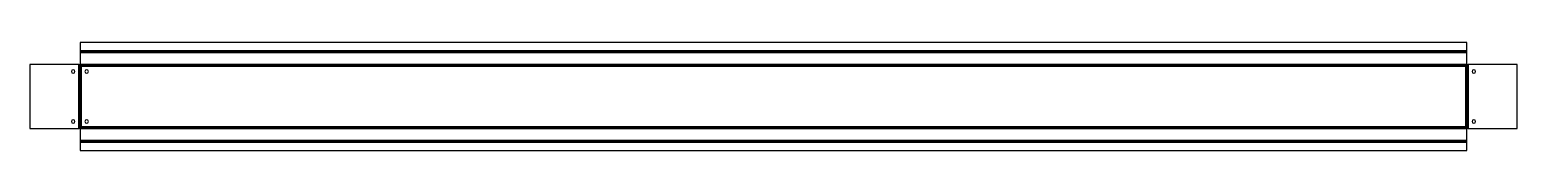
# Model space of a CAD drawing. Header units: millimetres. Extents: x -49 to 1406, y 0 to 106.
import ezdxf

# ---------------------------------------------------------------- set-up
doc = ezdxf.new("R2010")
doc.units = ezdxf.units.MM

msp = doc.modelspace()

# ---------------------------------------------------------------- linework, layer by layer
at = {"layer": 'BEND'}
for p, q in [((1356.8, 96.9), (0, 96.9)), ((-0.2, 83.5), (-0.2, 22.5)), ((1356.3, 83.7), (0.4, 83.7)), ((1357, 22.5), (1357, 83.5)), ((0.4, 22.4), (1356.3, 22.4)), ((0, 9.1), (1356.8, 9.1))]:
    msp.add_line(p, q, dxfattribs=at)
at = {"layer": 'BEND_EXTENT'}
for p, q in [((0, 98), (1356.8, 98)), ((1356.8, 95.8), (0, 95.8)), ((-1.4, 21.5), (-1.4, 84.5)), ((0, 84.8), (1356.8, 84.8)), ((1358.2, 84.5), (1358.2, 21.5)), ((1356.8, 21.3), (0, 21.3)), ((0, 10.3), (1356.8, 10.3)), ((1356.8, 8), (0, 8))]:
    msp.add_line(p, q, dxfattribs=at)
msp.add_lwpolyline([(1355.9, 23.5), (1355.9, 82.5), (0.9, 82.5), (0.9, 23.5)], close=True, dxfattribs=at)
at = {"layer": 'INTERIOR_PROFILES', "extrusion": (0, 0, -1)}
for centre in [(6.9, 77.5), (-6.4, 77.5), (-1363.7, 77.5), (6.9, 28.5), (-6.4, 28.5), (-1363.7, 28.5)]:
    msp.add_circle(centre, 1.7, dxfattribs=at)
at = {"layer": 'OUTER_PROFILES'}
msp.add_lwpolyline([(1355.9, 23.5), (1358.2, 21.5), (1406.2, 21.5), (1406.2, 84.5), (1358.2, 84.5), (1355.9, 82.5), (1356.8, 84.8), (1356.8, 106), (0, 106), (0, 84.8), (0.9, 82.5), (-1.4, 84.5), (-49.4, 84.5), (-49.4, 21.5), (-1.4, 21.5), (0.9, 23.5), (0, 21.3), (0, 0), (1356.8, 0), (1356.8, 21.3)], close=True, dxfattribs=at)

doc.saveas('drawing.dxf')
